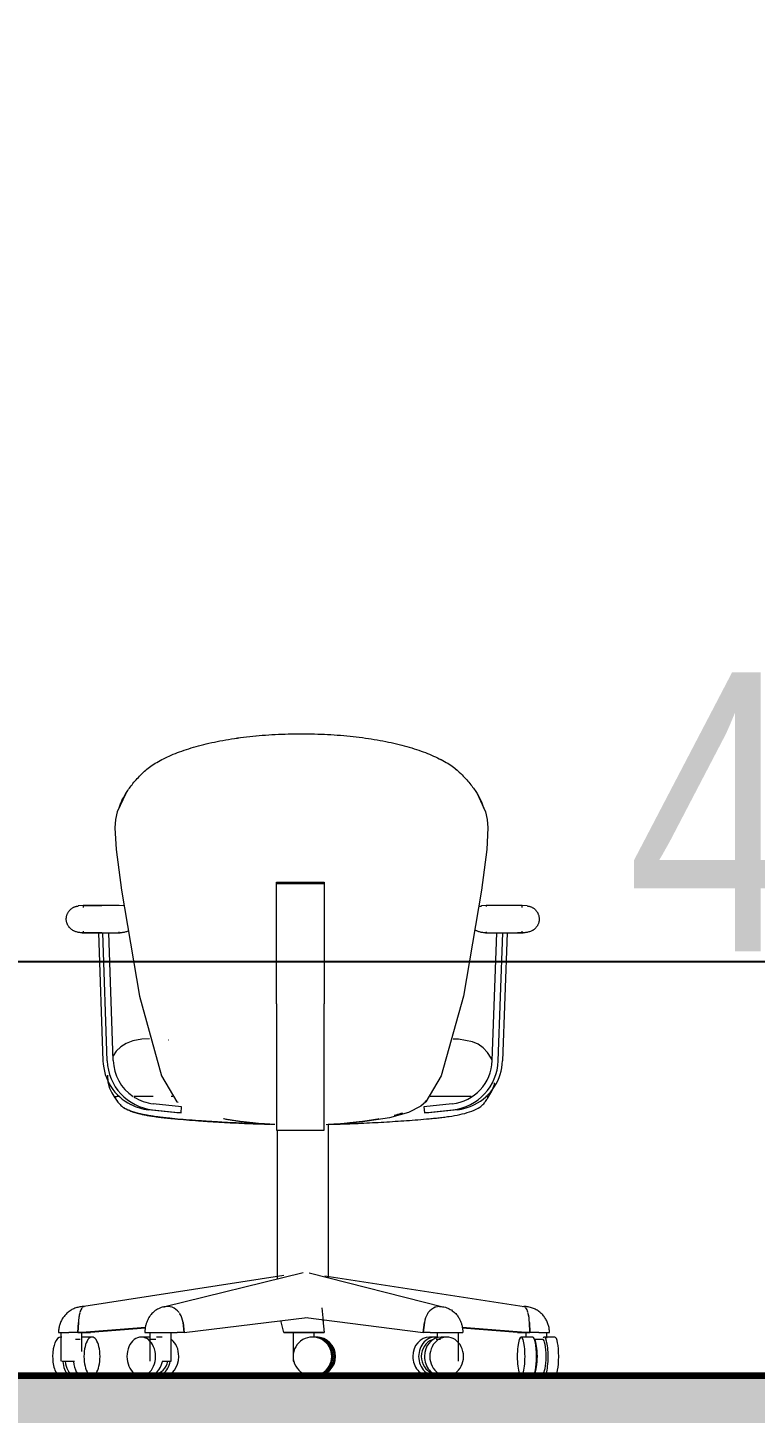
# Model space of a CAD drawing. Header units: millimetres. Extents: x -35190 to 411743, y -233114 to 23872.
# Drawn here: x 77746 to 78724, y -216586 to -214723 of the extents above; entities that cross this region are included whole.
import ezdxf

# ---------------------------------------------------------------- set-up
doc = ezdxf.new("R2010")
doc.units = ezdxf.units.MM
doc.linetypes.add('Centre', pattern=[31.75, 6.35, -4.7625, 15.875, -4.7625])
for name, color, linetype, lineweight in [('A-ANNO-DIMS', 211, 'Continuous', 9), ('A-DETL-GENF', 92, 'Continuous', 18), ('A-DETL-THIN', 151, 'Continuous', 18), ('A-FLOR-LEVL', 51, 'Continuous', 18), ('G-IMPT', 8, 'Continuous', 18), ('I-FURN', 30, 'Continuous', 18)]:
    doc.layers.add(name, color=color, linetype=linetype, lineweight=lineweight)
doc.styles.add('Arial_3', font='arial.ttf', dxfattribs={"width": 0.8, "height": 375})
doc.dimstyles.new('main_4_5mm', dxfattribs={"dimscale": 304.8, "dimtxt": 382.597275, "dimasz": 0.738189, "dimexe": 0.590551, "dimexo": 0.0625, "dimgap": 0.024606, "dimtad": 1, "dimdec": 0, "dimzin": 0, "dimdsep": 46, "dimtxsty": 'Arial_3', "dimblk1": 'OBLIQUE', "dimblk2": 'OBLIQUE', "dimsah": 1, "dimcen": 0.09, "dimdle": 0.590551, "dimazin": 0, "dimtfac": 1, "dimtdec": 4, "dimtix": 1, "dimtmove": 0, "dimatfit": 3, "dimfxl": 0.590551, "dimfxlon": 1, "dimtvp": 1, "dimtolj": 1, "dimtzin": 0, "dimarcsym": 2})

# ---------------------------------------------------------------- blocks, each defined once
blk = doc.blocks.new('Steelcase Turnstone - A La Carte - Seating - Task Chair - Modified Round Back-554149-Section 3')
at = {"layer": 'G-IMPT'}
for p in [(-1237.6, 4568.9), (-1238.2, 4568.4)]:
    blk.add_line(p, (-1238.6, 4568), dxfattribs=at)
at = {"layer": 'G-IMPT', "flags": 128}
for points in [[(-1640.6, 4982.8), (-1652.1, 4958.1), (-1654.3, 4948), (-1655.2, 4936.8), (-1653.6, 4907.6), (-1646.4, 4853.1), (-1622.2, 4710.4), (-1592.4, 4603.3), (-1571.8, 4568.2), (-1570.3, 4568)], [(-1168.3, 4982.8), (-1156.8, 4958.1), (-1154.6, 4948), (-1153.7, 4936.8), (-1155.3, 4907.6), (-1162.5, 4853.1), (-1186.7, 4710.4), (-1216.5, 4603.3), (-1237.1, 4568.2), (-1243.9, 4562.4), (-1260.4, 4553.9), (-1286.1, 4546.7), (-1325.1, 4541.2), (-1346.8, 4539.2)]]:
    blk.add_lwpolyline(points, dxfattribs=at)
at = {"layer": 'G-IMPT'}
for points, knots in [([(-1616.7, 5011.6), (-1613, 5015.2), (-1603.9, 5022.3), (-1585.4, 5032.2), (-1562.8, 5041.2), (-1536.4, 5049), (-1506.7, 5055.3), (-1463.5, 5061.4), (-1416.3, 5063.8), (-1369.1, 5062.6), (-1334.6, 5059.8), (-1302.2, 5055.3), (-1272.5, 5049), (-1246.1, 5041.2), (-1223.5, 5032.2), (-1205, 5022.3), (-1195.9, 5015.2), (-1192.2, 5011.6)], [0, 0, 0, 0, 0.0625, 0.125, 0.1875, 0.25, 0.3125, 0.375, 0.5, 0.5625, 0.625, 0.6875, 0.75, 0.8125, 0.875, 0.9375, 1, 1, 1, 1]), ([(-1616.7, 5011.6), (-1613, 5015.2), (-1603.9, 5022.3), (-1585.4, 5032.2), (-1562.8, 5041.2), (-1536.4, 5049), (-1506.7, 5055.3), (-1474.3, 5059.8), (-1439.8, 5062.6), (-1404.5, 5063.5), (-1369.1, 5062.6), (-1334.6, 5059.8), (-1302.2, 5055.3), (-1272.5, 5049), (-1246.1, 5041.2), (-1215.9, 5029.2), (-1199.6, 5018.8), (-1192.2, 5011.6)], [0, 0, 0, 0, 0.0625, 0.125, 0.1875, 0.25, 0.3125, 0.375, 0.4375, 0.5, 0.5625, 0.625, 0.6875, 0.75, 0.8125, 0.875, 1, 1, 1, 1]), ([(-1649.4, 4963.8), (-1648.8, 4965.5), (-1647.6, 4968.9), (-1644.5, 4976), (-1639.3, 4985.4), (-1630.2, 4997.7), (-1621.7, 5006.8), (-1616.7, 5011.6)], [0.8333333, 0.8333333, 0.8333333, 0.8333333, 0.8541667, 0.875, 0.9166667, 0.9583333, 1, 1, 1, 1]), ([(-1440.3, 4537.8), (-1443, 4537.9), (-1450.1, 4538.3), (-1460.2, 4539), (-1468.3, 4539.8), (-1474.3, 4540.4), (-1478.6, 4540.9), (-1482.2, 4541.3), (-1485.1, 4541.7), (-1488.2, 4542.1), (-1492.2, 4542.6), (-1497.1, 4543.4), (-1502.8, 4544.3), (-1506.9, 4545.1), (-1509.1, 4545.5), (-1509.4, 4545.5)], [0.5433549, 0.5433549, 0.5433549, 0.5433549, 0.5535714, 0.5714286, 0.5892857, 0.6071429, 0.625, 0.6339286, 0.6428571, 0.6517857, 0.6607143, 0.6785714, 0.6964286, 0.7142857, 0.7177775, 0.7177775, 0.7177775, 0.7177775]), ([(-1440.3, 4537.8), (-1443, 4537.9), (-1450.1, 4538.3), (-1460.2, 4539), (-1468.3, 4539.8), (-1474.3, 4540.4), (-1478.6, 4540.9), (-1482.2, 4541.3), (-1485.1, 4541.7), (-1488.2, 4542.1), (-1492.2, 4542.6), (-1497.1, 4543.4), (-1502.8, 4544.3), (-1506.9, 4545.1), (-1509.1, 4545.5), (-1509.4, 4545.5)], [0.5433549, 0.5433549, 0.5433549, 0.5433549, 0.5535714, 0.5714286, 0.5892857, 0.6071429, 0.625, 0.6339286, 0.6428571, 0.6517857, 0.6607143, 0.6785714, 0.6964286, 0.7142857, 0.7177775, 0.7177775, 0.7177775, 0.7177775]), ([(-1300.5, 4545.3), (-1302.4, 4545), (-1306.1, 4544.3), (-1311.8, 4543.4), (-1316.8, 4542.6), (-1320.7, 4542.1), (-1323.8, 4541.7), (-1326.8, 4541.3), (-1330.3, 4540.9), (-1334.6, 4540.4), (-1340.6, 4539.8), (-1348.7, 4539), (-1359.5, 4538.2), (-1367.7, 4537.8), (-1371.4, 4537.6)], [0.2857143, 0.2857143, 0.2857143, 0.2857143, 0.3035714, 0.3214286, 0.3392857, 0.3482143, 0.3571429, 0.3660714, 0.375, 0.3928571, 0.4107143, 0.4285714, 0.4464286, 0.4601482, 0.4601482, 0.4601482, 0.4601482]), ([(-1300.5, 4545.3), (-1302.4, 4545), (-1306.1, 4544.3), (-1311.8, 4543.4), (-1316.8, 4542.6), (-1320.7, 4542.1), (-1323.8, 4541.7), (-1326.8, 4541.3), (-1330.3, 4540.9), (-1334.6, 4540.4), (-1340.6, 4539.8), (-1348.7, 4539), (-1359.5, 4538.2), (-1367.7, 4537.8), (-1371.4, 4537.6)], [0.2857143, 0.2857143, 0.2857143, 0.2857143, 0.3035714, 0.3214286, 0.3392857, 0.3482143, 0.3571429, 0.3660714, 0.375, 0.3928571, 0.4107143, 0.4285714, 0.4464286, 0.4601482, 0.4601482, 0.4601482, 0.4601482]), ([(-1268.6, 4553.2), (-1269.3, 4553), (-1273, 4551.8), (-1276.8, 4550.8), (-1280, 4549.9)], [0.16905455, 0.16905455, 0.16905455, 0.16905455, 0.17857143, 0.21428571, 0.21428571, 0.21428571, 0.21428571]), ([(-1268.6, 4553.2), (-1269.3, 4553), (-1273, 4551.8), (-1276.8, 4550.8), (-1280, 4549.9)], [0.16905455, 0.16905455, 0.16905455, 0.16905455, 0.17857143, 0.21428571, 0.21428571, 0.21428571, 0.21428571])]:
    blk.add_open_spline(points, degree=3, knots=knots, dxfattribs=at)
for points in [[(-1649.4, 4963.8), (-1648.3, 4967.2), (-1645.6, 4974.1), (-1639.3, 4985.4), (-1630.2, 4997.7), (-1621.7, 5006.8), (-1616.7, 5011.6)], [(-1192.2, 5011.6), (-1187.2, 5006.8), (-1178.8, 4997.7), (-1169.6, 4985.4), (-1163.4, 4974.1), (-1160.6, 4967.2), (-1159.5, 4963.8)], [(-1192.2, 5011.6), (-1187.2, 5006.8), (-1178.8, 4997.7), (-1169.6, 4985.4), (-1163.4, 4974.1), (-1160.6, 4967.2), (-1159.5, 4963.8)], [(-1236.7, 4570), (-1237.3, 4569.2), (-1238, 4568.5), (-1238.6, 4568)], [(-1237, 4569.6), (-1237.5, 4569), (-1238.1, 4568.4), (-1238.6, 4568)]]:
    blk.add_open_spline(points, degree=3, dxfattribs=at)
blk = doc.blocks.new('Steelcase Turnstone - A La Carte - Seating - Task Chair - Seat-V21-Section 3')
at = {"layer": 'G-IMPT'}
for p, q in [((-4083.7, 4651.5), (-4083.1, 4651.5)), ((-3653.8, 4573.6), (-3648.3, 4582.5))]:
    blk.add_line(p, q, dxfattribs=at)
at = {"layer": 'G-IMPT', "flags": 128}
for points in [[(-4108.6, 4652.9), (-4118.8, 4652.5), (-4131, 4650.3), (-4140.2, 4646.8), (-4147.3, 4642.3), (-4153.3, 4636.6), (-4157.7, 4630.4)], [(-3647.9, 4623.8), (-3649.3, 4627.2), (-3654.1, 4634.8), (-3660.1, 4641), (-3666.8, 4645.7), (-3674.4, 4649.2), (-3693.1, 4652.8), (-3700.6, 4652.8)], [(-4165.3, 4604.2), (-4164.6, 4595.4), (-4162.4, 4586.9), (-4159.5, 4580.3), (-4155.3, 4573.9), (-4155.1, 4573.6)], [(-3648.3, 4582.5), (-3645, 4591.8), (-3644.7, 4593.7)], [(-4155.3, 4574.2), (-4155.2, 4574), (-4154, 4572), (-4151.2, 4567.9)], [(-4153.6, 4572.8), (-4153.6, 4572.8), (-4154, 4572.9), (-4154.7, 4573.2)]]:
    blk.add_lwpolyline(points, dxfattribs=at)
at = {"layer": 'G-IMPT'}
for points, knots in [([(-4149, 4575.5), (-4149.3, 4575.5), (-4151.2, 4575.5), (-4153.4, 4575.4), (-4154.9, 4575.1), (-4155.4, 4574.6), (-4155.4, 4574), (-4155, 4573.5), (-4154.7, 4573.2), (-4154.7, 4573.2), (-4154.6, 4573.2)], [0.4472916, 0.4472916, 0.4472916, 0.4472916, 0.4615385, 0.5384615, 0.5769231, 0.6153846, 0.6538462, 0.6923077, 0.7307692, 0.7692308, 0.7692308, 0.7692308, 0.7692308]), ([(-4103.7, 4575.4), (-4105.4, 4575.4), (-4111.1, 4575.4), (-4120.2, 4575.5), (-4126.2, 4575.5), (-4129.1, 4575.5)], [0.0479628, 0.0479628, 0.0479628, 0.0479628, 0.0769231, 0.1538462, 0.2307692, 0.2307692, 0.2307692, 0.2307692]), ([(-3713.6, 4575.4), (-3715.4, 4575.4), (-3718.9, 4575.4), (-3724.2, 4575.4), (-3728.3, 4575.4), (-3730.7, 4575.4), (-3731.3, 4575.4)], [0, 0, 0, 0, 0.1666667, 0.3333333, 0.5, 0.5560851, 0.5560851, 0.5560851, 0.5560851]), ([(-3676.2, 4575.5), (-3679, 4575.5), (-3685.4, 4575.5), (-3697.5, 4575.4), (-3707.7, 4575.4), (-3713.3, 4575.4)], [0.7398378, 0.7398378, 0.7398378, 0.7398378, 0.8181818, 0.9090909, 0.9985672, 0.9985672, 0.9985672, 0.9985672]), ([(-4142.2, 4559.6), (-4142.3, 4559.7), (-4142.5, 4559.9), (-4142.9, 4560.1), (-4143.2, 4560.3), (-4143.8, 4560.7), (-4144.3, 4561.1), (-4144.7, 4561.4)], [0, 0, 0, 0, 0.125, 0.25, 0.375, 0.5, 1, 1, 1, 1]), ([(-3946.9, 4538.3), (-3948.1, 4538.3), (-3954.3, 4538.5), (-3965.6, 4538.8), (-3980.9, 4539.4), (-3996.2, 4540.1), (-4008.9, 4540.8), (-4019.2, 4541.4), (-4026.8, 4541.9), (-4034.6, 4542.4), (-4045.6, 4543.1), (-4059.5, 4544.1), (-4072.5, 4545.3), (-4081.7, 4546.2), (-4087.8, 4546.9), (-4093.1, 4547.5), (-4099.3, 4548.3), (-4105.7, 4549.2), (-4110.8, 4550.1), (-4114.5, 4550.8), (-4117.2, 4551.3), (-4119.6, 4551.8), (-4122.3, 4552.4), (-4125.1, 4553.1), (-4127.4, 4553.7), (-4129.4, 4554.3), (-4131, 4554.8), (-4132.6, 4555.3), (-4134.7, 4556.1), (-4137.2, 4557.1), (-4139.9, 4558.3), (-4141.5, 4559.2), (-4142.2, 4559.6)], [0.1157042, 0.1157042, 0.1157042, 0.1157042, 0.125, 0.1666667, 0.2083333, 0.25, 0.2916667, 0.3125, 0.3333333, 0.3541667, 0.375, 0.4166667, 0.4583333, 0.4791667, 0.5, 0.5208333, 0.5416667, 0.5833333, 0.625, 0.6458333, 0.6666667, 0.6875, 0.7083333, 0.75, 0.7916667, 0.8125, 0.8333333, 0.8541667, 0.875, 0.9166667, 0.9583333, 1, 1, 1, 1]), ([(-4141.7, 4559.6), (-4140.9, 4559.2), (-4139.2, 4558.3), (-4136.6, 4557.1), (-4134.3, 4556.1), (-4132.3, 4555.4), (-4130.8, 4554.8), (-4129.3, 4554.4), (-4127.5, 4553.8), (-4125.2, 4553.2), (-4122.4, 4552.5), (-4119.7, 4551.8), (-4117.2, 4551.3), (-4114.5, 4550.7), (-4110.9, 4550), (-4105.8, 4549.2), (-4099.5, 4548.2), (-4093.2, 4547.5), (-4087.8, 4546.9), (-4081.6, 4546.3), (-4072.3, 4545.4), (-4059.2, 4544.2), (-4045.4, 4543.2), (-4034.5, 4542.4), (-4026.8, 4541.9), (-4019.2, 4541.4), (-4009, 4540.8), (-3996.3, 4540.1), (-3980.9, 4539.4), (-3965.6, 4538.8), (-3954.3, 4538.5), (-3948.1, 4538.3), (-3947, 4538.3)], [0, 0, 0, 0, 0.0416667, 0.0833333, 0.125, 0.1458333, 0.1666667, 0.1875, 0.2083333, 0.25, 0.2916667, 0.3125, 0.3333333, 0.3541667, 0.375, 0.4166667, 0.4583333, 0.4791667, 0.5, 0.5208333, 0.5416667, 0.5833333, 0.625, 0.6458333, 0.6666667, 0.6875, 0.7083333, 0.75, 0.7916667, 0.8333333, 0.875, 0.8842665, 0.8842665, 0.8842665, 0.8842665]), ([(-3867.6, 4538.2), (-3859.5, 4538.3), (-3841.1, 4538.8), (-3812.8, 4540.1), (-3787.2, 4541.6), (-3766.9, 4542.9), (-3751.6, 4544), (-3739, 4545.1), (-3728.8, 4546.1), (-3721.2, 4546.8), (-3713.6, 4547.7), (-3703.5, 4549), (-3691.4, 4551.1), (-3678.2, 4554.6), (-3670.3, 4557.8), (-3666.7, 4559.7)], [0.1505805, 0.1505805, 0.1505805, 0.1505805, 0.25, 0.375, 0.5, 0.5625, 0.625, 0.6875, 0.71875, 0.75, 0.78125, 0.8125, 0.875, 0.9375, 1, 1, 1, 1])]:
    blk.add_open_spline(points, degree=3, knots=knots, dxfattribs=at)
for points in [[(-4154.2, 4572.5), (-4154.1, 4572.2), (-4153.5, 4571.3), (-4152, 4568.9), (-4149.4, 4565.7), (-4146.5, 4562.9), (-4144.7, 4561.4)], [(-4077.4, 4575.4), (-4078, 4575.4), (-4078.7, 4575.4), (-4079.4, 4575.4)], [(-3666.7, 4559.7), (-3664.1, 4561.5), (-3660, 4564.9), (-3656.8, 4568.9), (-3655.2, 4571.8), (-3654.7, 4572.6), (-3654.5, 4572.8)], [(-3654.2, 4573.2), (-3654.1, 4573.2), (-3653.8, 4573.5), (-3653.4, 4574.2), (-3653.6, 4574.9), (-3654.6, 4575.3), (-3655.8, 4575.4), (-3656.5, 4575.4)], [(-4144.7, 4561.4), (-4144.2, 4561.1), (-4143.2, 4560.5), (-4142.2, 4559.9), (-4141.7, 4559.6)]]:
    blk.add_open_spline(points, degree=3, dxfattribs=at)
blk = doc.blocks.new('Steelcase Turnstone - A La Carte - Seating - Task Chair - Modified Round Back-V22-Section 3')
at = {"layer": 'I-FURN'}
for p, q in [((-3937.9, 4861.9), (-3937.9, 4863.8)), ((-3937.9, 4863.8), (-3873.7, 4863.8)), ((-3937.9, 4756.3), (-3937.9, 4861.9)), ((-3937.9, 4861.9), (-3873.7, 4861.9)), ((-3873.7, 4863.8), (-3873.7, 4861.9)), ((-3873.7, 4861.9), (-3873.7, 4756.3)), ((-4197.7, 4832.3), (-4204.4, 4831.7)), ((-4197.7, 4832.3), (-4172.9, 4832.3)), ((-4197.7, 4832.3), (-4197.7, 4829.4)), ((-4172.9, 4832.3), (-4197.7, 4832.3)), ((-4149.4, 4832.3), (-4172.9, 4832.3)), ((-4149.5, 4832.3), (-4149.4, 4832.3)), ((-4143.2, 4831.7), (-4149.4, 4832.3)), ((-3655.9, 4832.3), (-3662.6, 4831.7)), ((-3655.8, 4832.3), (-3655.9, 4832.3)), ((-3655.9, 4832.3), (-3655.9, 4831)), ((-3632.5, 4832.3), (-3655.9, 4832.3)), ((-3641.1, 4832.3), (-3642.2, 4832.3)), ((-3607.6, 4832.3), (-3632.5, 4832.3)), ((-3607.6, 4832.3), (-3632.5, 4832.3)), ((-3600.9, 4831.7), (-3607.6, 4832.3)), ((-3607.6, 4829.4), (-3607.6, 4832.3)), ((-4197.7, 4798), (-4197.7, 4795.7)), ((-4172.9, 4795.7), (-4197.7, 4795.7)), ((-4197.7, 4795.7), (-4172.9, 4795.7)), ((-4177.3, 4795.7), (-4171.3, 4623.5)), ((-4172.9, 4795.7), (-4149.4, 4795.7)), ((-4165.6, 4623.5), (-4171.6, 4795.7)), ((-4157.5, 4623.8), (-4163.5, 4795.7)), ((-4149.4, 4795.7), (-4149.5, 4795.7)), ((-4149.4, 4795.7), (-4149.4, 4796.7)), ((-3655.9, 4796.7), (-3655.9, 4795.7)), ((-3655.9, 4795.7), (-3655.8, 4795.7)), ((-3655.9, 4795.7), (-3632.5, 4795.7)), ((-3647.9, 4623.8), (-3641.9, 4795.7)), ((-3642.2, 4795.7), (-3641.1, 4795.7)), ((-3639.8, 4623.5), (-3633.8, 4795.7)), ((-3628.1, 4795.7), (-3634.1, 4623.5)), ((-3610.1, 4795.7), (-3607.6, 4795.7)), ((-3610.1, 4795.7), (-3607.6, 4795.7)), ((-3607.6, 4795.7), (-3607.6, 4798)), ((-3937.9, 4699.9), (-3937.9, 4756.3)), ((-3873.7, 4756.3), (-3873.7, 4699.9)), ((-3937.9, 4699.9), (-3937.9, 4584)), ((-3873.7, 4584), (-3873.7, 4699.9)), ((-3937.9, 4584), (-3937.9, 4530.5)), ((-3873.7, 4530.5), (-3873.7, 4584)), ((-4065.5, 4561.8), (-4103.7, 4565.8)), ((-3701.7, 4565.8), (-3739.9, 4561.8)), ((-4072, 4553.7), (-4110.2, 4557.7)), ((-4104.5, 4557.7), (-4066.3, 4553.7)), ((-4066.3, 4553.7), (-4072, 4553.7)), ((-4066.3, 4553.7), (-4065.5, 4561.8)), ((-3739.9, 4561.8), (-3739, 4553.7)), ((-3739, 4553.7), (-3700.8, 4557.7)), ((-3733.3, 4553.7), (-3739, 4553.7)), ((-3695.1, 4557.7), (-3733.3, 4553.7)), ((-3937.9, 4530.5), (-3873.7, 4530.5)), ((-3937, 4530.5), (-3937, 4330)), ((-3868.2, 4332.2), (-3868.2, 4538.3)), ((-3928.1, 4335.1), (-4196.9, 4293.2)), ((-3902.2, 4338.7), (-4087.9, 4292.7)), ((-3894, 4338.6), (-3714.5, 4292.7)), ((-3872.8, 4334.6), (-3605.2, 4293.2)), ((-3877.1, 4291.3), (-3875.3, 4273.4)), ((-4205, 4258.2), (-4204.3, 4271.6)), ((-4204.3, 4271.6), (-4205, 4258.2)), ((-4062, 4258.2), (-4063.6, 4271.6)), ((-4063.6, 4271.6), (-4062, 4258.2)), ((-4062, 4258.2), (-3896.9, 4278.6)), ((-3928, 4258.2), (-3932.1, 4274.2)), ((-3898.4, 4278.4), (-3740.7, 4258.2)), ((-3875.5, 4275.4), (-3873.8, 4258.2)), ((-3739, 4271.6), (-3740.7, 4258.2)), ((-3740.7, 4258.2), (-3739, 4271.6)), ((-3597.9, 4271.6), (-3597.3, 4258.2)), ((-3597.3, 4258.2), (-3597.9, 4271.6)), ((-4231, 4258.2), (-4217.1, 4258.2)), ((-4226.4, 4252.1), (-4228.1, 4252.1)), ((-4228, 4258.2), (-4228, 4219.8)), ((-4205, 4258.2), (-4217.1, 4258.2)), ((-4202, 4248.9), (-4208.2, 4248.9)), ((-4205, 4258.2), (-4114, 4265.3)), ((-4188, 4258.2), (-4205, 4258.2)), ((-4205, 4258.2), (-4188, 4258.2)), ((-4186, 4252.1), (-4200.5, 4252.1)), ((-4199.5, 4232.8), (-4199.5, 4258.2)), ((-4114.2, 4264), (-4188, 4258.2)), ((-4110, 4252.1), (-4119.8, 4252.1)), ((-4114.9, 4258.2), (-4071.5, 4258.2)), ((-4100.4, 4248.9), (-4108.6, 4248.9)), ((-4108.2, 4258.2), (-4108.2, 4219.8)), ((-4091.7, 4252.1), (-4099.4, 4252.1)), ((-4079.7, 4219.8), (-4079.7, 4258.2)), ((-4062, 4258.2), (-4071.5, 4258.2)), ((-3873.8, 4258.2), (-3928, 4258.2)), ((-3928, 4258.2), (-3873.8, 4258.2)), ((-3915.7, 4258.2), (-3915.7, 4219.8)), ((-3887.9, 4252.1), (-3889.7, 4252.1)), ((-3887.2, 4251.8), (-3887.2, 4258.2)), ((-3884.5, 4252.1), (-3886.1, 4252.1)), ((-3731.2, 4258.2), (-3740.7, 4258.2)), ((-3724.2, 4252.1), (-3732.1, 4252.1)), ((-3731.2, 4258.2), (-3687.6, 4258.2)), ((-3717.5, 4248.9), (-3723.4, 4248.9)), ((-3721.9, 4258.2), (-3721.9, 4251)), ((-3709.2, 4252.1), (-3716.4, 4252.1)), ((-3693.4, 4219.8), (-3693.4, 4258.2)), ((-3688.6, 4265.3), (-3597.3, 4258.2)), ((-3613.9, 4258.2), (-3688.4, 4264)), ((-3597.3, 4258.2), (-3613.9, 4258.2)), ((-3613.9, 4258.2), (-3597.3, 4258.2)), ((-3593.5, 4252.1), (-3609.1, 4252.1)), ((-3602.9, 4258.2), (-3602.9, 4251.8)), ((-3585.1, 4258.2), (-3597.3, 4258.2)), ((-3580.1, 4248.9), (-3591.9, 4248.9)), ((-3585.1, 4258.2), (-3571.1, 4258.2)), ((-3563.8, 4252.1), (-3578, 4252.1)), ((-3574.4, 4250.8), (-3574.4, 4258.2)), ((-4226.4, 4219.8), (-4209.7, 4219.8)), ((-4091.8, 4219.8), (-4079.7, 4219.8)), ((-3915.7, 4219.8), (-3915.2, 4219.8)), ((-4213, 4203.2), (-4202, 4203.2)), ((-4108.6, 4203.2), (-4100.4, 4203.2)), ((-3723.4, 4203.2), (-3717.5, 4203.2)), ((-3591.9, 4203.2), (-3580.1, 4203.2))]:
    blk.add_line(p, q, dxfattribs=at)
at = {"layer": 'I-FURN', "flags": 128}
for points in [[(-4209.7, 4797.8), (-4210.4, 4798.1), (-4211, 4798.4), (-4211.6, 4798.7), (-4212.2, 4799.1), (-4212.8, 4799.5), (-4213.4, 4799.9), (-4213.9, 4800.3), (-4214.5, 4800.8), (-4215, 4801.2), (-4215.5, 4801.7), (-4216, 4802.2), (-4216.5, 4802.8), (-4216.9, 4803.3), (-4217.3, 4803.9), (-4217.7, 4804.5), (-4218.1, 4805.1), (-4218.4, 4805.7), (-4218.8, 4806.3), (-4219.1, 4807), (-4219.3, 4807.6), (-4219.6, 4808.3), (-4219.8, 4809), (-4220, 4809.6), (-4220.1, 4810.3), (-4220.3, 4811), (-4220.4, 4811.7), (-4220.5, 4812.4), (-4220.5, 4813.1), (-4220.5, 4813.8), (-4220.5, 4814.5), (-4220.5, 4815.2), (-4220.4, 4815.9), (-4220.4, 4816.6), (-4220.2, 4817.3), (-4220.1, 4818), (-4219.9, 4818.7), (-4219.7, 4819.4), (-4219.5, 4820.1), (-4219.2, 4820.7), (-4219, 4821.4), (-4218.7, 4822), (-4218.3, 4822.6), (-4218, 4823.2), (-4217.6, 4823.8), (-4217.2, 4824.4), (-4216.8, 4825), (-4216.3, 4825.5), (-4215.9, 4826.1), (-4215.4, 4826.6), (-4214.9, 4827.1), (-4214.3, 4827.5), (-4213.8, 4828), (-4213.2, 4828.4), (-4212.6, 4828.8), (-4212, 4829.2), (-4211.4, 4829.5), (-4210.8, 4829.9), (-4210.2, 4830.2), (-4209.5, 4830.4), (-4208.9, 4830.7), (-4208.2, 4830.9), (-4207.5, 4831.1), (-4206.8, 4831.3), (-4206.1, 4831.4), (-4205.4, 4831.5), (-4204.7, 4831.6), (-4204.4, 4831.7)], [(-3666.4, 4830.9), (-3665.7, 4831.1), (-3665, 4831.3), (-3664.3, 4831.4), (-3663.7, 4831.5), (-3663, 4831.6), (-3662.6, 4831.7)], [(-3600.9, 4831.7), (-3600.2, 4831.6), (-3599.5, 4831.5), (-3598.8, 4831.4), (-3598.2, 4831.2), (-3597.5, 4831), (-3596.8, 4830.8), (-3596.1, 4830.6), (-3595.5, 4830.3), (-3594.8, 4830), (-3594.2, 4829.7), (-3593.6, 4829.3), (-3593, 4829), (-3592.4, 4828.6), (-3591.8, 4828.2), (-3591.3, 4827.7), (-3590.7, 4827.3), (-3590.2, 4826.8), (-3589.7, 4826.3), (-3589.2, 4825.8), (-3588.8, 4825.2), (-3588.3, 4824.7), (-3587.9, 4824.1), (-3587.5, 4823.5), (-3587.2, 4822.9), (-3586.8, 4822.3), (-3586.5, 4821.7), (-3586.2, 4821), (-3586, 4820.4), (-3585.7, 4819.7), (-3585.5, 4819), (-3585.3, 4818.3), (-3585.2, 4817.6), (-3585.1, 4816.9), (-3585, 4816.3), (-3584.9, 4815.5), (-3584.8, 4814.8), (-3584.8, 4814.1), (-3584.8, 4813.4), (-3584.9, 4812.7), (-3584.9, 4812), (-3585, 4811.3), (-3585.2, 4810.6), (-3585.3, 4809.9), (-3585.5, 4809.3), (-3585.7, 4808.6), (-3585.9, 4807.9), (-3586.2, 4807.3), (-3586.5, 4806.6), (-3586.8, 4806), (-3587.1, 4805.4), (-3587.5, 4804.7), (-3587.9, 4804.2), (-3588.3, 4803.6), (-3588.7, 4803), (-3589.2, 4802.5), (-3589.6, 4802), (-3590.1, 4801.5), (-3590.6, 4801), (-3591.2, 4800.5), (-3591.7, 4800.1), (-3592.3, 4799.6), (-3592.9, 4799.3), (-3593.5, 4798.9), (-3594.1, 4798.5), (-3594.7, 4798.2), (-3595.4, 4797.9), (-3595.6, 4797.8)], [(-4199, 4795.6), (-4200.1, 4795.7), (-4201.2, 4795.7), (-4202.3, 4795.8), (-4203.4, 4796), (-4204.5, 4796.2), (-4205.6, 4796.4), (-4206.7, 4796.7), (-4207.7, 4797), (-4208.8, 4797.4), (-4209.7, 4797.8)], [(-4191.6, 4795.6), (-4193, 4795.6), (-4195.2, 4795.6), (-4196.9, 4795.6), (-4198.1, 4795.6), (-4198.8, 4795.6), (-4199, 4795.6)], [(-4199, 4795.6), (-4198.7, 4795.6), (-4198, 4795.6), (-4196.7, 4795.6), (-4194.9, 4795.6), (-4192.6, 4795.6), (-4189.8, 4795.6), (-4186.6, 4795.6), (-4182.8, 4795.6), (-4178.5, 4795.6), (-4174.1, 4795.6)], [(-4174.1, 4795.6), (-4173.9, 4795.6), (-4173.6, 4795.6), (-4173.4, 4795.6), (-4173.1, 4795.6), (-4172.8, 4795.6), (-4172.5, 4795.6), (-4172.1, 4795.6), (-4171.8, 4795.6), (-4171.4, 4795.6), (-4171.1, 4795.6), (-4170.7, 4795.6), (-4170.3, 4795.6), (-4169.8, 4795.6), (-4169.4, 4795.6), (-4169, 4795.6), (-4168.5, 4795.6), (-4168, 4795.6), (-4167.5, 4795.6), (-4167.1, 4795.6), (-4166.6, 4795.6), (-4166.1, 4795.6), (-4165.5, 4795.6), (-4165, 4795.6), (-4164.5, 4795.6), (-4164, 4795.6), (-4163.4, 4795.6), (-4162.9, 4795.6), (-4162.4, 4795.6), (-4161.8, 4795.6), (-4161.3, 4795.6), (-4160.7, 4795.6), (-4160.2, 4795.6), (-4159.7, 4795.6), (-4159.1, 4795.6), (-4158.6, 4795.6), (-4158.1, 4795.6), (-4157.6, 4795.6), (-4157.1, 4795.6), (-4156.6, 4795.6), (-4156.1, 4795.6), (-4155.6, 4795.6), (-4155.1, 4795.6), (-4154.6, 4795.6), (-4154.2, 4795.6), (-4153.7, 4795.6), (-4153.3, 4795.6), (-4152.9, 4795.6), (-4152.5, 4795.6), (-4152.1, 4795.6), (-4151.7, 4795.6), (-4151.4, 4795.6), (-4151, 4795.6), (-4150.7, 4795.6), (-4150.4, 4795.6), (-4150.1, 4795.6), (-4149.8, 4795.6), (-4149.6, 4795.6), (-4149.4, 4795.6), (-4149.2, 4795.6), (-4149, 4795.6), (-4148.8, 4795.6), (-4148.6, 4795.6), (-4148.5, 4795.6), (-4148.4, 4795.6), (-4148.3, 4795.6), (-4148.2, 4795.6), (-4148.2, 4795.6), (-4148.2, 4795.6), (-4148.2, 4795.6)], [(-4164.3, 4795.6), (-4157.3, 4795.6), (-4148.3, 4795.6)], [(-4148.2, 4795.6), (-4148.2, 4795.6), (-4148.2, 4795.6), (-4148.3, 4795.6), (-4148.3, 4795.6)], [(-4137.4, 4797.8), (-4138.5, 4797.4), (-4139.5, 4797), (-4140.6, 4796.7), (-4141.7, 4796.4), (-4142.7, 4796.2), (-4143.8, 4796), (-4144.9, 4795.8), (-4146, 4795.7), (-4147.2, 4795.7), (-4148.2, 4795.6)], [(-3667.9, 4797.8), (-3668.6, 4798.1), (-3669.2, 4798.4), (-3669.8, 4798.7), (-3670.4, 4799.1), (-3671, 4799.5)], [(-3657.2, 4795.6), (-3658.3, 4795.7), (-3659.4, 4795.7), (-3660.5, 4795.8), (-3661.6, 4796), (-3662.7, 4796.2), (-3663.8, 4796.4), (-3664.9, 4796.7), (-3665.9, 4797), (-3667, 4797.4), (-3667.9, 4797.8)], [(-3657.1, 4795.6), (-3657.1, 4795.6), (-3657.2, 4795.6), (-3657.2, 4795.6)], [(-3657.2, 4795.6), (-3657.2, 4795.6), (-3657.1, 4795.6), (-3657.1, 4795.6), (-3657, 4795.6), (-3656.9, 4795.6), (-3656.8, 4795.6), (-3656.7, 4795.6), (-3656.5, 4795.6), (-3656.3, 4795.6), (-3656.1, 4795.6), (-3655.9, 4795.6), (-3655.7, 4795.6), (-3655.4, 4795.6), (-3655.1, 4795.6), (-3654.8, 4795.6), (-3654.5, 4795.6), (-3654.2, 4795.6), (-3653.8, 4795.6), (-3653.5, 4795.6), (-3653.1, 4795.6), (-3652.7, 4795.6), (-3652.3, 4795.6), (-3651.9, 4795.6), (-3651.4, 4795.6), (-3651, 4795.6), (-3650.5, 4795.6), (-3650.1, 4795.6), (-3649.6, 4795.6), (-3649.1, 4795.6), (-3648.6, 4795.6), (-3648.1, 4795.6), (-3647.6, 4795.6), (-3647.1, 4795.6), (-3646.5, 4795.6), (-3646, 4795.6), (-3645.5, 4795.6), (-3644.9, 4795.6), (-3644.4, 4795.6), (-3643.9, 4795.6), (-3643.3, 4795.6), (-3642.8, 4795.6), (-3642.2, 4795.6), (-3641.7, 4795.6), (-3641.2, 4795.6), (-3640.7, 4795.6), (-3640.1, 4795.6), (-3639.6, 4795.6), (-3639.1, 4795.6), (-3638.6, 4795.6), (-3638.1, 4795.6), (-3637.6, 4795.6), (-3637.1, 4795.6), (-3636.7, 4795.6), (-3636.2, 4795.6), (-3635.8, 4795.6), (-3635.4, 4795.6), (-3634.9, 4795.6), (-3634.5, 4795.6), (-3634.2, 4795.6), (-3633.8, 4795.6), (-3633.4, 4795.6), (-3633.1, 4795.6), (-3632.8, 4795.6), (-3632.5, 4795.6), (-3632.2, 4795.6), (-3631.9, 4795.6), (-3631.7, 4795.6), (-3631.4, 4795.6), (-3631.3, 4795.6)], [(-3657.1, 4795.6), (-3645.8, 4795.6), (-3641, 4795.6)], [(-3631.3, 4795.6), (-3626.6, 4795.6), (-3622.4, 4795.6), (-3618.6, 4795.6), (-3615.4, 4795.6), (-3612.6, 4795.6), (-3610.4, 4795.6), (-3608.6, 4795.6), (-3607.4, 4795.6), (-3606.6, 4795.6), (-3606.4, 4795.6)], [(-3606.4, 4795.6), (-3606.6, 4795.6), (-3607.4, 4795.6), (-3608.7, 4795.6), (-3610.5, 4795.6), (-3612.7, 4795.6), (-3613.8, 4795.6)], [(-3595.6, 4797.8), (-3596.7, 4797.4), (-3597.7, 4797), (-3598.8, 4796.7), (-3599.9, 4796.4), (-3601, 4796.2), (-3602, 4796), (-3603.2, 4795.8), (-3604.3, 4795.7), (-3605.4, 4795.7), (-3606.4, 4795.6)], [(-4196.5, 4293.2), (-4197.9, 4293.2), (-4199.4, 4293.1), (-4200.8, 4292.9), (-4202.2, 4292.7), (-4203.6, 4292.5), (-4205, 4292.1), (-4206.4, 4291.8), (-4207.7, 4291.3), (-4209.1, 4290.8), (-4210.4, 4290.3), (-4211.7, 4289.7), (-4212.9, 4289), (-4214.2, 4288.3), (-4215.4, 4287.5), (-4216.5, 4286.7), (-4217.6, 4285.9), (-4218.7, 4285), (-4219.8, 4284.1), (-4220.8, 4283.1), (-4221.7, 4282.1), (-4222.7, 4281.1), (-4223.5, 4280), (-4224.4, 4278.9), (-4225.2, 4277.8), (-4225.9, 4276.6), (-4226.6, 4275.4), (-4227.2, 4274.2), (-4227.8, 4273), (-4228.4, 4271.7), (-4228.9, 4270.5), (-4229.3, 4269.2), (-4229.7, 4267.9), (-4230.1, 4266.6), (-4230.3, 4265.3), (-4230.6, 4263.9), (-4230.8, 4262.6), (-4230.9, 4261.2), (-4231, 4259.9), (-4231.1, 4258.5), (-4231.1, 4258.2)], [(-4083.9, 4293.2), (-4085.8, 4293.2), (-4087.7, 4293), (-4089.6, 4292.6), (-4091.5, 4292.2), (-4093.2, 4291.7), (-4094.9, 4291), (-4096.6, 4290.3), (-4098.1, 4289.5), (-4099.5, 4288.6), (-4100.9, 4287.7), (-4102.1, 4286.8), (-4103.3, 4285.8), (-4104.4, 4284.8), (-4105.4, 4283.8), (-4106.3, 4282.7), (-4107.2, 4281.7), (-4108, 4280.7), (-4108.7, 4279.6), (-4109.4, 4278.6), (-4110, 4277.5), (-4110.6, 4276.5), (-4111.1, 4275.5), (-4111.6, 4274.4), (-4112, 4273.4), (-4112.4, 4272.4), (-4112.8, 4271.4), (-4113.1, 4270.4), (-4113.4, 4269.4), (-4113.7, 4268.4), (-4113.9, 4267.4), (-4114.1, 4266.4), (-4114.3, 4265.4), (-4114.5, 4264.4), (-4114.6, 4263.4), (-4114.7, 4262.4), (-4114.8, 4261.4), (-4114.9, 4260.4), (-4114.9, 4259.4), (-4115, 4258.4), (-4115, 4258.2)], [(-3718.7, 4293.2), (-3716.7, 4293.2), (-3714.8, 4293), (-3712.9, 4292.6), (-3711, 4292.2), (-3709.2, 4291.6), (-3707.5, 4291), (-3705.9, 4290.2), (-3704.4, 4289.4), (-3702.9, 4288.6), (-3701.6, 4287.6), (-3700.3, 4286.7), (-3699.2, 4285.7), (-3698.1, 4284.7), (-3697.1, 4283.7), (-3696.2, 4282.6), (-3695.3, 4281.6), (-3694.5, 4280.6), (-3693.8, 4279.5), (-3693.1, 4278.5), (-3692.5, 4277.4), (-3692, 4276.4), (-3691.4, 4275.4), (-3691, 4274.4), (-3690.5, 4273.3), (-3690.1, 4272.3), (-3689.8, 4271.3), (-3689.4, 4270.3), (-3689.1, 4269.3), (-3688.9, 4268.3), (-3688.6, 4267.3), (-3688.4, 4266.3), (-3688.2, 4265.3), (-3688.1, 4264.3), (-3687.9, 4263.3), (-3687.8, 4262.4), (-3687.7, 4261.4), (-3687.7, 4260.4), (-3687.6, 4259.4), (-3687.6, 4258.4), (-3687.6, 4258.2)], [(-3571, 4258.2), (-3571, 4259.5), (-3571.1, 4260.9), (-3571.2, 4262.2), (-3571.4, 4263.6), (-3571.6, 4264.9), (-3571.9, 4266.2), (-3572.2, 4267.5), (-3572.6, 4268.8), (-3573.1, 4270.1), (-3573.5, 4271.4), (-3574.1, 4272.7), (-3574.7, 4273.9), (-3575.3, 4275.1), (-3576, 4276.3), (-3576.7, 4277.5), (-3577.5, 4278.6), (-3578.3, 4279.7), (-3579.2, 4280.8), (-3580.1, 4281.9), (-3581, 4282.9), (-3582, 4283.8), (-3583.1, 4284.8), (-3584.1, 4285.7), (-3585.3, 4286.5), (-3586.4, 4287.3), (-3587.6, 4288.1), (-3588.8, 4288.8), (-3590.1, 4289.5), (-3591.3, 4290.1), (-3592.6, 4290.7), (-3594, 4291.2), (-3595.3, 4291.6), (-3596.7, 4292), (-3598.1, 4292.4), (-3599.5, 4292.7), (-3600.9, 4292.9), (-3602.3, 4293.1), (-3603.7, 4293.2), (-3605.2, 4293.2), (-3605.6, 4293.2)]]:
    blk.add_lwpolyline(points, dxfattribs=at)
at = {"layer": 'I-FURN'}
for centre, major_axis, ratio, start_param, end_param in [((-4103.1, 4625.9), (0, 68.5), 0.995378, 1.605703, 2.677836), ((-4097.4, 4625.9), (0, 68.5), 0.995378, 1.605703, 3.036873), ((-4097.4, 4625.9), (0, 60.4), 0.995378, 1.605703, 2.552475), ((-3708, 4625.9), (0, 60.4), 0.995378, 3.246312, 4.677482), ((-3708, 4625.9), (0, 68.5), 0.995378, 3.246312, 4.677482), ((-3702.3, 4625.9), (0, 68.5), 0.995378, 3.605349, 4.677482), ((-4103.1, 4625.9), (0, 68.5), 0.995378, 2.67908, 3.036873), ((-4097.4, 4625.9), (0, 60.4), 0.995378, 2.577566, 3.036873), ((-3702.3, 4625.9), (0, 68.5), 0.995378, 3.246312, 3.604105), ((-4196.5, 4267.8), (0, 25.4), 0.312091, 0.868602, 1.422181), ((-4196.5, 4267.8), (0, 25.4), 0.312091, 0.311059, 0.826975), ((-4196.5, 4267.8), (0, 25.4), 0.312091, 0.387892, 0.82795), ((-4196.5, 4267.8), (0, 25.4), 0.312091, 6.153933, 6.530981), ((-4196.5, 4267.8), (0, 25.4), 0.312091, 6.15078, 6.480282), ((-4083.9, 4267.8), (0, 25.4), 0.807112, 0.197061, 0.284396), ((-4083.9, 4267.8), (0, 25.4), 0.807112, 5.455235, 6.537276), ((-4083.9, 4267.8), (0, 25.4), 0.807112, 5.389149, 5.429863), ((-3718.7, 4267.8), (0, 25.4), 0.810913, 0.853255, 0.893929), ((-3718.7, 4267.8), (0, 25.4), 0.810913, 6.021234, 7.111069), ((-3718.7, 4267.8), (0, 25.4), 0.810913, 0.284396, 0.346893), ((-3718.7, 4267.8), (0, 25.4), 0.810913, 5.998722, 6.078687), ((-3605.6, 4267.8), (0, 25.4), 0.30594, 6.085564, 6.419512), ((-3605.6, 4267.8), (0, 25.4), 0.30594, 6.035237, 6.412505), ((-3605.6, 4267.8), (0, 25.4), 0.30594, 5.456277, 5.972193), ((-3605.6, 4267.8), (0, 25.4), 0.30594, 5.455302, 5.895361), ((-3605.6, 4267.8), (0, 25.4), 0.30594, 4.861071, 5.414651), ((-4196.5, 4267.8), (0, 25.4), 0.312091, 0.905037, 1.422181), ((-4083.9, 4267.8), (0, 25.4), 0.807112, 4.861004, 5.378149), ((-3718.7, 4267.8), (0, 25.4), 0.810913, 0.904969, 1.422114), ((-3605.6, 4267.8), (0, 25.4), 0.30594, 4.861071, 5.378216), ((-4228.1, 4226.1), (0, 26.1), 0.413908, 0, 1.570796), ((-4186, 4226.1), (0, 26.1), 0.413908, 4.712389, 7.853982), ((-4119.8, 4226.1), (0, 26.1), 0.73786, 4.712389, 7.853982), ((-4110, 4226.1), (0, 26.1), 0.73786, 6.179929, 6.283185), ((-4088.6, 4226.1), (0, 26.1), 0.73786, 4.712389, 5.759587), ((-3889.7, 4226.1), (0, 26.1), 0.993669, 4.712389, 7.853982), ((-3887.9, 4226.1), (0, 26.1), 0.993669, 4.712389, 6.318212), ((-3886.1, 4226.1), (0, 26.1), 0.993669, 4.712389, 6.325257), ((-3884.5, 4226.1), (0, 26.1), 0.993669, 4.712389, 6.283185), ((-3732.1, 4226.1), (0, 26.1), 0.869931, 0, 1.570796), ((-3724.2, 4226.1), (0, 26.1), 0.869931, 6.171032, 7.853982), ((-3723.4, 4226.1), (0, 22.9), 0.869931, 0.261799, 1.570796), ((-3716.4, 4226.1), (0, 26.1), 0.869931, 0, 1.570796), ((-3709.2, 4226.1), (0, 26.1), 0.869931, 4.712389, 7.853982), ((-3609.1, 4226.1), (0, 26.1), 0.200213, 4.712389, 7.853982), ((-3593.5, 4226.1), (0, 26.1), 0.200213, 4.712389, 6.283185), ((-3591.9, 4226.1), (0, 22.9), 0.200213, 4.712389, 6.021386), ((-3580.1, 4226.1), (0, 22.9), 0.200213, 4.712389, 6.283185), ((-3578, 4226.1), (0, 26.1), 0.200213, 4.712389, 6.544985), ((-3563.8, 4226.1), (0, 26.1), 0.200213, 4.712389, 6.283185), ((-4228.1, 4226.1), (0, 26.1), 0.413908, 1.570796, 3.141593), ((-4214.9, 4226.1), (0, 26.1), 0.413908, 1.832596, 3.635096), ((-4213, 4226.1), (0, 22.9), 0.413908, 1.850002, 3.141593), ((-4200.5, 4226.1), (0, 26.1), 0.413908, 1.832596, 3.141593), ((-4186, 4226.1), (0, 26.1), 0.413908, 1.570796, 4.712389), ((-4119.8, 4226.1), (0, 26.1), 0.73786, 1.570796, 4.712389), ((-4110, 4226.1), (0, 26.1), 0.73786, 3.141593, 4.45059), ((-4099.4, 4226.1), (0, 26.1), 0.73786, 2.879793, 4.45059), ((-4100.4, 4226.1), (0, 22.9), 0.73786, 3.141593, 4.433184), ((-4088.6, 4226.1), (0, 26.1), 0.73786, 3.141593, 4.712389), ((-3889.7, 4226.1), (0, 26.1), 0.993669, 1.570796, 4.712389), ((-3887.9, 4226.1), (0, 26.1), 0.993669, 3.106566, 4.712389), ((-3886.1, 4226.1), (0, 26.1), 0.993669, 3.071901, 4.712389), ((-3884.5, 4226.1), (0, 26.1), 0.993669, 3.141593, 4.712389), ((-3732.1, 4226.1), (0, 26.1), 0.869931, 1.570796, 3.141593), ((-3724.2, 4226.1), (0, 26.1), 0.869931, 1.570796, 3.315407), ((-3723.4, 4226.1), (0, 22.9), 0.869931, 1.570796, 2.879793), ((-3716.4, 4226.1), (0, 26.1), 0.869931, 1.570796, 3.141593), ((-3709.2, 4226.1), (0, 26.1), 0.869931, 1.570796, 4.712389), ((-3609.1, 4226.1), (0, 26.1), 0.200213, 1.570796, 4.712389), ((-3593.5, 4226.1), (0, 26.1), 0.200213, 3.141593, 4.712389), ((-3591.9, 4226.1), (0, 22.9), 0.200213, 3.403392, 4.712389), ((-3578, 4226.1), (0, 26.1), 0.200213, 2.645271, 4.712389), ((-3580.1, 4226.1), (0, 22.9), 0.200213, 3.141593, 4.712389), ((-3563.8, 4226.1), (0, 26.1), 0.200213, 3.141593, 4.712389)]:
    blk.add_ellipse(centre, major_axis=major_axis, ratio=ratio, start_param=start_param, end_param=end_param, dxfattribs=at)
for name, p in [('Steelcase Turnstone - A La Carte - Seating - Task Chair - Modified Round Back-554149-Section 3', (-2500, 0)), ('Steelcase Turnstone - A La Carte - Seating - Task Chair - Seat-V21-Section 3', (0, 0))]:
    blk.add_blockref(name, p)
blk = doc.blocks.new('_Oblique')
at = {"color": 0, "linetype": 'ByBlock', "lineweight": -2}
blk.add_line((-0.5, -0.5), (0.5, 0.5), dxfattribs=at)
blk = doc.blocks.new('*D1398')
at = {"layer": 'A-ANNO-DIMS', "color": 0, "lineweight": -2, "transparency": 16777216}
for p, q in [((76817.7, -216140.4), (76817.7, -215799.4)), ((81217.7, -216140.4), (81217.7, -215799.4)), ((81397.7, -215979.4), (76637.7, -215979.4))]:
    blk.add_line(p, q, dxfattribs=at)
at = {"layer": 'Defpoints', "color": 0, "transparency": 16777216}
for p in [(76817.7, -215979.4), (76817.7, -216159.4), (81217.7, -216159.4)]:
    blk.add_point(p, dxfattribs=at)
at = {"layer": 'A-ANNO-DIMS', "color": 0, "lineweight": -2, "transparency": 16777216, "xscale": 224.9999999999999, "yscale": 224.9999999999999, "zscale": 224.9999999999999, "rotation": 180}
blk.add_blockref('_Oblique', (76817.7, -215979.4), dxfattribs=at)
at = {"layer": 'A-ANNO-DIMS', "color": 0, "lineweight": -2, "transparency": 16777216, "xscale": 224.9999999999999, "yscale": 224.9999999999999, "zscale": 224.9999999999999}
blk.add_blockref('_Oblique', (81217.7, -215979.4), dxfattribs=at)
at = {"layer": 'A-ANNO-DIMS', "color": 0, "transparency": 16777216, "insert": (79017.7, -215780.4), "char_height": 375, "width": 991.692, "attachment_point": 5, "style": 'Arial_3'}
blk.add_mtext('\\A1;4400', dxfattribs=at)

msp = doc.modelspace()

# ---------------------------------------------------------------- hatches: boundary and pattern name
at = {"layer": 'A-DETL-GENF'}
h = msp.add_hatch(dxfattribs=at)
h.set_pattern_fill('FP_3', style=0, pattern_type=2)
h.set_pattern_definition([(50, (95014.18, -213760.84), (191.2931, -16.7364), [20.003, -220.028]), (355, (95014.18, -213760.84), (-37.0045, 200.6095), [16.002, -176.022]), (100.451, (95030.13, -213762.23), (154.2901, 183.8728), [17, -186.995]), (46.184, (95014.18, -213707.5), (284.633, -44.1445), [30.004, -330.041]), (96.636, (95037.9, -213711.18), (249.2724, 259.7988), [25.499, -280.492]), (351.184, (95014.18, -213707.5), (249.275, 259.797), [24.003, -264.033]), (21, (95040.85, -213720.83), (159.19475, -107.37875), [20.002, -220.027]), (326, (95040.85, -213720.83), (64.8925, 193.3972), [16.002, -176.022]), (71.451, (95054.12, -213729.78), (224.0884, 86.0174), [17, -186.995]), (37.5, (95014.184, -213760.837), (3.24264, 88.78263), [8.801, -165.087, 8.801, -169.888, -176.689]), (37.5, (95014.184, -213760.837), (3.24264, 88.78263), [-352.577, 8.801, -167.888]), (7.5, (95014.18, -213760.84), (70.16022, 105.18966), [8.801, -93.078, 8.801, -161.087, -67.342]), (7.5, (95014.18, -213760.84), (70.16022, 105.18966), [-271.767, 8.801, -58.541]), (327.5, (94954.71, -213760.84), (142.37024, -6.01556), [8.801, -57.874, 8.801, -199.225, -276.034]), (327.5, (94954.71, -213760.84), (142.37024, -6.01556), [-274.701, 8.801, -267.233]), (317.5, (94928.04, -213760.84), (155.5355, 26.69786), [8.801, -77.876, 8.801, -129.349, -196.024]), (317.5, (94928.04, -213760.84), (155.5355, 26.69786), [-224.828, 8.801, -187.223])])
h.paths.add_polyline_path([(98217.7, -220440.5), (98217.7, -220290.5), (95967.7, -220290.5), (95967.7, -220435.8), (97992.7, -220435.8), (97992.7, -220440.5), (98072.2, -220440.5)])
h.paths.add_polyline_path([(116538.5, -220435.8), (123467.7, -220435.8), (123467.7, -220285.8), (104067.7, -220285.8), (104067.7, -220435.8), (116018.3, -220435.8)])
h.paths.add_polyline_path([(90117.7, -220435.8), (90117.7, -220285.8), (71192.7, -220285.8), (71192.7, -220435.8), (90009.5, -220435.8)])
h.paths.add_polyline_path([(123300.8, -219735.8), (123467.7, -219735.8), (123467.7, -219435.8), (123917.7, -219435.8), (123917.7, -219285.8), (123242.7, -219285.8), (123242.7, -219735.8)])
h.paths.add_polyline_path([(71283.1, -219735.8), (71417.7, -219735.8), (71417.7, -219285.8), (70742.7, -219285.8), (70742.7, -219435.8), (71192.7, -219435.8), (71192.7, -219735.8)])
h.paths.add_polyline_path([(87408.6, -217585.8), (87467.7, -217585.8), (87467.7, -217360.8), (87242.7, -217360.8), (87242.7, -217585.8)])
h.paths.add_polyline_path([(90009.5, -217585.8), (90117.7, -217585.8), (90117.7, -217360.8), (89892.7, -217360.8), (89892.7, -217585.8)])
h.paths.add_polyline_path([(98072.2, -217585.8), (98217.7, -217585.8), (98217.7, -217360.8), (97992.7, -217360.8), (97992.7, -217585.8)])
h.paths.add_polyline_path([(95991.5, -217585.8), (96192.7, -217585.8), (96192.7, -217360.8), (95967.7, -217360.8), (95967.7, -217585.8)])
h.paths.add_polyline_path([(71177.7, -217565.8), (71417.7, -217565.8), (71417.7, -217340.8), (71177.7, -217340.8), (71177.7, -217437)])
h.paths.add_polyline_path([(123300.8, -217545.8), (123467.7, -217545.8), (123467.7, -217320.8), (123242.7, -217320.8), (123242.7, -217545.8)])
h.paths.add_polyline_path([(76567.7, -216985.8), (76567.7, -216685.8), (81217.7, -216685.8), (81217.7, -216985.8), (81442.7, -216985.8), (81442.7, -216685.8), (81462.7, -216685.8), (81462.7, -216985.8), (81667.7, -216985.8), (81667.7, -216685.8), (87242.7, -216685.8), (87242.7, -216985.8), (87467.7, -216985.8), (87467.7, -216685.8), (89892.7, -216685.8), (89892.7, -216985.8), (90117.7, -216985.8), (90117.7, -216535.8), (70742.7, -216535.8), (70742.7, -216685.8), (71192.7, -216685.8), (71192.7, -216985.8), (71417.7, -216985.8), (71417.7, -216685.8), (76067.7, -216685.8), (76067.7, -216985.8)])
h.paths.add_polyline_path([(98072.2, -216985.8), (98217.7, -216985.8), (98217.7, -216535.8), (95967.7, -216535.8), (95967.7, -216985.8), (96192.7, -216985.8), (96192.7, -216685.8), (97992.7, -216685.8), (97992.7, -216985.8)])
h.paths.add_polyline_path([(104292.7, -216985.8), (104292.7, -216685.8), (110092.7, -216685.8), (110092.7, -216985.8), (110317.7, -216985.8), (110317.7, -216685.8), (112992.7, -216685.8), (112992.7, -216985.8), (113217.7, -216985.8), (113217.7, -216685.8), (113237.7, -216685.8), (113237.7, -216985.8), (113442.7, -216985.8), (113442.7, -216685.8), (123242.7, -216685.8), (123242.7, -216985.8), (123467.7, -216985.8), (123467.7, -216685.8), (123917.7, -216685.8), (123917.7, -216535.8), (104067.7, -216535.8), (104067.7, -216985.8)])
h.paths.add_polyline_path([(98217.7, -213835.8), (98217.7, -213610.8), (97992.7, -213610.8), (97992.7, -213835.8), (98072.2, -213835.8)])
h.paths.add_polyline_path([(96192.7, -213835.8), (96192.7, -213610.8), (95967.7, -213610.8), (95967.7, -213835.8), (95991.5, -213835.8)])
h.paths.add_polyline_path([(123467.7, -213795.8), (123467.7, -213570.8), (123242.7, -213570.8), (123242.7, -213795.8), (123300.8, -213795.8)])
h.paths.add_polyline_path([(71192.7, -213795.8), (71417.7, -213795.8), (71417.7, -213570.8), (71192.7, -213570.8)])
h.paths.add_polyline_path([(90117.7, -213795.8), (90117.7, -213570.8), (89892.7, -213570.8), (89892.7, -213795.8), (90009.5, -213795.8)])
h.paths.add_polyline_path([(117542.7, -213235.8), (117542.7, -212935.8), (123242.7, -212935.8), (123242.7, -213235.8), (123467.7, -213235.8), (123467.7, -212785.8), (104067.7, -212785.8), (104067.7, -213235.8), (104292.7, -213235.8), (104292.7, -212935.8), (109955.2, -212935.8), (109955.2, -213235.8), (110455.2, -213235.8), (110455.2, -212935.8), (112992.7, -212935.8), (112992.7, -213235.8), (113217.7, -213235.8), (113217.7, -212935.8), (113237.7, -212935.8), (113237.7, -213235.8), (113442.7, -213235.8), (113442.7, -212935.8), (117317.7, -212935.8), (117317.7, -213235.8)])
h.paths.add_polyline_path([(76067.7, -213235.8), (76567.7, -213235.8), (76567.7, -212935.8), (81217.7, -212935.8), (81217.7, -213235.8), (81442.7, -213235.8), (81442.7, -212935.8), (81462.7, -212935.8), (81462.7, -213235.8), (81667.7, -213235.8), (81667.7, -212935.8), (89892.7, -212935.8), (89892.7, -213235.8), (90117.7, -213235.8), (90117.7, -212785.8), (71192.7, -212785.8), (71192.7, -213235.8), (71417.7, -213235.8), (71417.7, -212935.8), (76067.7, -212935.8)])
h.paths.add_polyline_path([(98072.2, -213235.8), (98217.7, -213235.8), (98217.7, -212785.8), (95967.7, -212785.8), (95967.7, -213235.8), (96192.7, -213235.8), (96192.7, -212935.8), (97992.7, -212935.8), (97992.7, -213235.8)])
h.paths.add_polyline_path([(120317.7, -210685.8), (120317.7, -210460.8), (120092.7, -210460.8), (120092.7, -210685.8)])
h.paths.add_polyline_path([(98217.7, -210085.8), (98217.7, -209860.8), (97992.7, -209860.8), (97992.7, -210085.8)])
h.paths.add_polyline_path([(96192.7, -210085.8), (96192.7, -209860.8), (95967.7, -209860.8), (95967.7, -210085.8)])
h.paths.add_polyline_path([(89892.7, -210085.8), (90117.7, -210085.8), (90117.7, -209860.8), (89892.7, -209860.8)])
h.paths.add_polyline_path([(123821, -210045.8), (123917.7, -210045.8), (123917.7, -209895.8), (123467.7, -209895.8), (123467.7, -209820.8), (123242.7, -209820.8), (123242.7, -210045.8), (123300.8, -210045.8)])
h.paths.add_polyline_path([(70742.7, -210045.8), (71417.7, -210045.8), (71417.7, -209820.8), (71192.7, -209820.8), (71192.7, -209895.8), (70742.7, -209895.8)])
h.paths.add_polyline_path([(123467.7, -209515.8), (123467.7, -209185.8), (123242.7, -209185.8), (123242.7, -209515.8)])
h.paths.add_polyline_path([(71417.7, -209515.8), (71417.7, -209185.8), (71192.7, -209185.8), (71192.7, -209515.8)])

# ---------------------------------------------------------------- linework, layer by layer
at = {"layer": 'A-DETL-THIN', "lineweight": 100}
msp.add_line((90117.7, -216535.8), (70742.7, -216535.8), dxfattribs=at)
at = {"layer": 'A-FLOR-LEVL', "linetype": 'Centre', "lineweight": 9}
msp.add_line((66423.6, -216535.8), (130357.1, -216535.8), dxfattribs=at)

# ---------------------------------------------------------------- block references
at = {"layer": 'I-FURN'}
msp.add_blockref('Steelcase Turnstone - A La Carte - Seating - Task Chair - Modified Round Back-V22-Section 3', (82018.8, -220735.8), dxfattribs=at)

# ---------------------------------------------------------------- dimensions: what is measured, and where the dimension line sits
at = {"layer": 'A-ANNO-DIMS'}
dim = msp.add_linear_dim(base=(76817.7, -215979.4), p1=(81217.7, -216159.4), p2=(76817.7, -216159.4), dimstyle='main_4_5mm', override={"dimpost": '<>', "dimfxl": 4400}, dxfattribs=at)
dim.commit()
dim.dimension.update_dxf_attribs({"geometry": '*D1398', "text_midpoint": (79017.7, -215780.4)})

doc.saveas('drawing.dxf')
